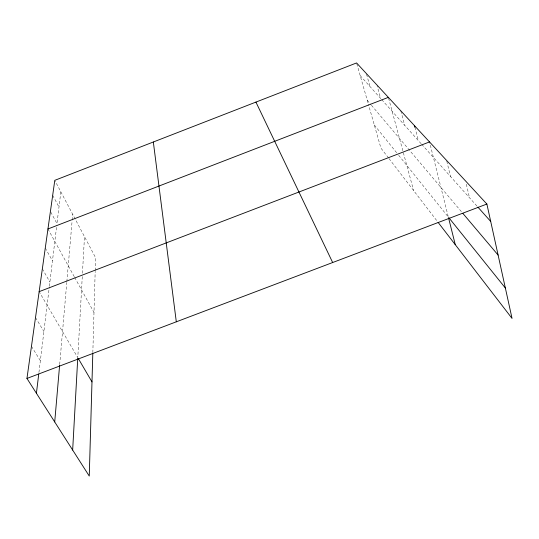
<?xml version="1.0" encoding="UTF-8"?>
<svg xmlns="http://www.w3.org/2000/svg" width="539" height="539" viewBox="0 0 539 539"><rect width="100%" height="100%" fill="white"/><g stroke="black" fill="none" stroke-linecap="round" stroke-linejoin="round"><path stroke-width="0.4" stroke-dasharray="2.69 2.02" d="M92.829 352.641L95.181 271.387M95.201 270.585L95.578 257.689L55.167 181.057M82.272 276.574L77.784 357.633L39.145 291.646M82.46 273.253L84.488 236.655M59.688 364.492L66.782 282.463M66.849 281.627L72.105 220.943M72.172 220.107L72.677 214.266M38.943 372.402L49.298 286.984M49.399 286.155L56.79 225.181M60.833 191.803L56.986 223.557L50.417 211.45M360.18 75.568L380.615 98.408L377.111 85.741M381.713 99.634L421.148 143.711M421.707 144.331L477.298 206.464M367.254 100.301L370.906 104.627M371.432 105.246L461.815 212.144M374.295 124.94L396.637 152.732M398.665 155.266L448.36 217.089L429.724 142.747M388.484 157.914L380.911 148.084L368.386 104.276M388.99 158.567L437.614 221.738M31.464 346.328L40.358 360.719M35.507 317.559L43.895 331.532M42.352 268.833L49.898 282.012M45.276 248.028L52.465 260.836M47.958 228.967L74.274 276.696M74.678 277.43L93.995 312.445M52.687 195.293L58.987 207.07M356.791 63.73L368.164 103.481M366.547 74.274L369.997 86.543M388.572 98.138L413.622 190.57M400.854 110.893L404.668 125.291M414.922 127.258L418.365 140.598M446.797 161.235L450.483 176.496M466.343 184.197L469.476 197.719"/><path stroke-width="0.81" d="M92.809 353.469L89.258 476.058L26.95 378.445L54.789 180.336L356.569 62.942L486.879 204.052L512.05 318.428L438.126 222.405M72.664 450.058L77.737 358.455M54.715 421.943L59.613 365.321M36.409 393.268L38.741 374.073M47.958 228.967L388.356 97.364M39.145 291.646L429.516 141.939M26.95 378.445L486.879 204.052M477.857 207.084L490.706 221.448M462.893 213.424L498.103 255.068M448.872 217.736L505.353 288.008M78.202 358.347L91.987 381.895M255.931 102.087L332.664 262.527M414.511 125.688L414.922 127.258M448.563 217.897L455.273 244.672M153.332 142.006L176.307 321.81"/></g></svg>
